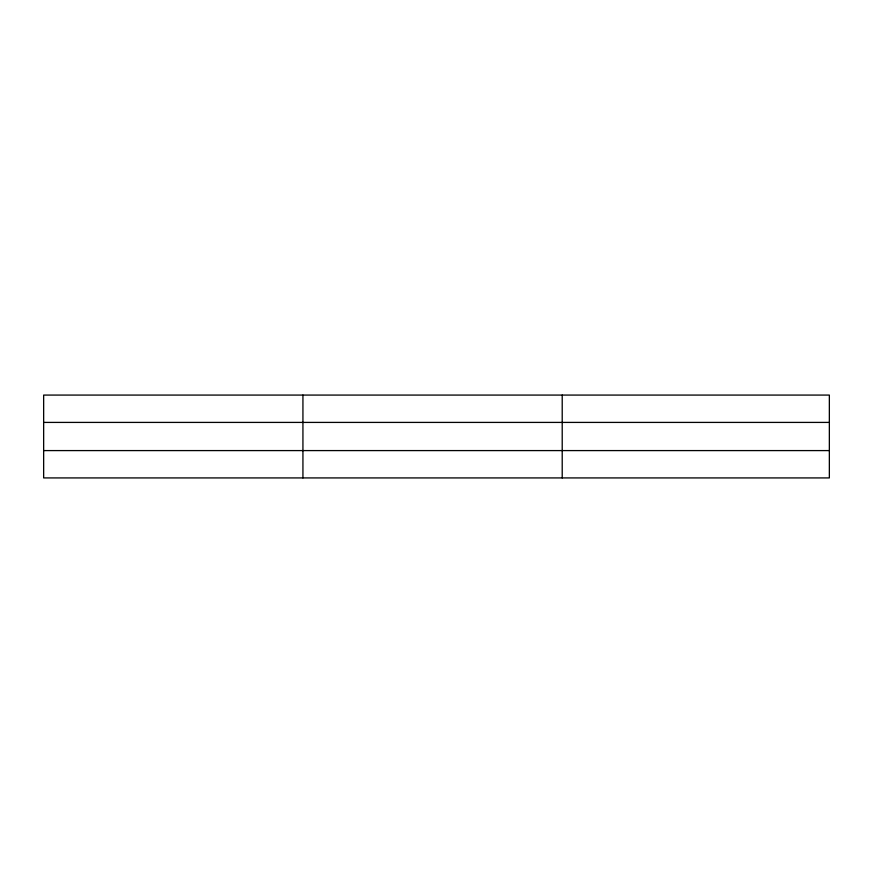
<?xml version="1.0" encoding="UTF-8"?>
<svg xmlns="http://www.w3.org/2000/svg" width="873" height="873" viewBox="0 0 873 873"><rect width="100%" height="100%" fill="white"/><g stroke="black" fill="none" stroke-linecap="round" stroke-linejoin="round"><path stroke-width="1.31" d="M302.931 477.924L302.931 395.076M562.212 477.924L562.212 395.076M829.35 422.412L829.35 395.076L43.65 395.076L43.65 477.924L829.35 477.924L829.35 422.412L43.65 422.412M43.65 450.588L829.35 450.588"/></g></svg>
